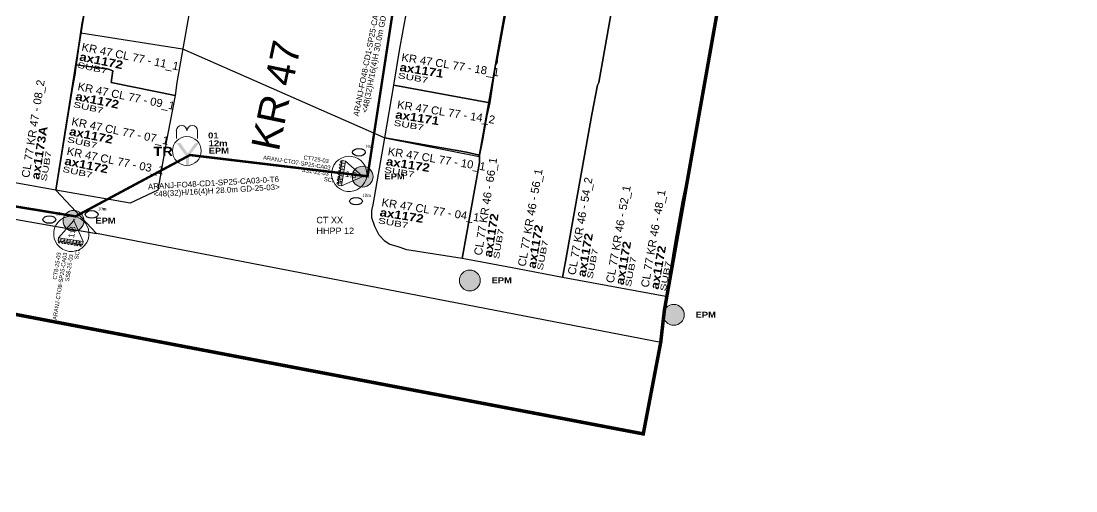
# Model space of a CAD drawing. Header units: inches. Extents: x -75.59 to -67.86, y 4.63 to 13.89.
# Drawn here: x -75.556481 to -75.555756, y 6.270317 to 6.27064 of the extents above; entities that cross this region are included whole.
import ezdxf
from ezdxf.enums import TextEntityAlignment as Align

# ---------------------------------------------------------------- set-up
doc = ezdxf.new("R2010")
doc.units = ezdxf.units.IN
doc.header["$MEASUREMENT"] = 0
doc.linetypes.add('DASHED', pattern=[0.75, 0.5, -0.25])
for name, color, linetype, lineweight in [('CB 48 H AER', 1, 'DASHED', 0), ('CTO POSTE', 10, 'Continuous', 0), ('POSTE EPM', 1, 'Continuous', 20)]:
    doc.layers.add(name, color=color, linetype=linetype, lineweight=lineweight)
for name, color, linetype in [('COBERTURA CTO', 30, 'Continuous'), ('COBERTURA EMPALME', 2, 'Continuous'), ('MALLA VIAL', 250, 'Continuous'), ('MANZANAS', 250, 'Continuous'), ('MARQUILLA F.O 48', 1, 'Continuous'), ('PLACA ZONA ABIERTA', 9, 'Continuous'), ('PREDIOS', 250, 'Continuous'), ('RESERVA F.O 48', 1, 'Continuous')]:
    doc.layers.add(name, color=color, linetype=linetype)
doc.styles.add('ARIAL', font='arial.ttf')
doc.styles.add('ARIAL_BLACK', font='')
doc.styles.add('BOOK', font='BOOKOS.TTF')
doc.styles.add('Legend', font='calibri.ttf')
doc.styles.get("Standard").update_dxf_attribs({"font": 'arial.ttf'})
doc.styles.add('TXT CTO Y SS', font='arial.ttf', dxfattribs={"height": 0.5})
doc.styles.get('ARIAL_BLACK').set_extended_font_data('Arial Black', bold=True)

# ---------------------------------------------------------------- blocks, each defined once
blk = doc.blocks.new('POSTE EPM')
at = {"layer": 'POSTE EPM'}
h = blk.add_hatch(color=256, dxfattribs=at)
h.dxf.hatch_style = 1
h.paths.add_polyline_path([(-0.717, -0.002, 1), (0.718, -0.002, 1)])
blk.add_circle((0.001, -0.002), 0.717, dxfattribs=at)
at = {"layer": 'POSTE EPM', "color": 251, "true_color": 0x545454, "insert": (1.494, 0.211), "char_height": 0.4045, "attachment_point": 1, "style": 'ARIAL_BLACK'}
blk.add_mtext_dynamic_manual_height_columns('EPM', width=1.33938, gutter_width=1, heights=[0], dxfattribs=at)
at = {"layer": 'POSTE EPM', "color": 251, "true_color": 0x545454, "style": 'ARIAL_BLACK'}
for tag, p in [('NO_POSTE', (1.457, 0.854)), ('ALTURA(m)', (1.496, 0.321))]:
    blk.add_attdef(tag, p, '', height=0.405, dxfattribs=at)
at = {"layer": 'POSTE EPM', "color": 251, "true_color": 0x545454, "flags": 1}
for tag, p in [('VANO', (1.489, -0.753)), ('TRANSFORMADOR', (1.494, -1.577)), ('PRIMARIA', (1.489, -1.185)), ('SECUNDARIA', (1.489, -1.97)), ('ILUMINARIA', (1.494, -2.363)), ('TELEVISION', (1.489, -3.148)), ('FIBRA_OPTICA', (1.489, -2.755)), ('TELEFONIA', (1.489, -3.947)), ('DISTANCIA(m)', (1.489, -3.54)), ('DIRECCION', (1.489, -4.34)), ('ATRIBUTO1', (1.489, -4.732)), ('ATRIBUTO2', (1.489, -5.125)), ('ATRIBUTO3', (1.489, -5.517))]:
    blk.add_attdef(tag, p, '', height=0.328, dxfattribs=at)
blk = doc.blocks.new('POSTE EPM TR')
at = {"layer": 'POSTE EPM'}
blk.add_hatch(color=256, dxfattribs=at).paths.add_polyline_path([(-0.067, -1.007), (-0.067, -0.348), (-0.726, 0.547), (-0.453, 0.547), (-0.117, 0.074), (-0.105, 0.062), (-0.092, 0.037), (-0.08, 0.024), (-0.067, 0), (-0.055, -0.013), (-0.042, -0.038), (-0.03, -0.05), (-0.018, -0.075), (-0.005, -0.087), (0.007, -0.1), (0.02, -0.125), (0.032, -0.137), (0.045, -0.162), (0.057, -0.174), (0.057, -0.187), (0.069, -0.162), (0.082, -0.15), (0.094, -0.137), (0.094, -0.112), (0.107, -0.1), (0.119, -0.087), (0.132, -0.063), (0.144, -0.05), (0.156, -0.025), (0.169, -0.013), (0.181, 0.012), (0.206, 0.024), (0.219, 0.049), (0.231, 0.074), (0.243, 0.087), (0.243, 0.087), (0.579, 0.547), (0.84, 0.547), (0.156, -0.348), (0.156, -1.007)])
at = {"layer": 'POSTE EPM', "lineweight": 0}
blk.add_lwpolyline([(0.741, 1.373, 0.999938), (0.007, 1.373, 0.999938), (-0.726, 1.373)], format="xyb", dxfattribs=at)
for points in [[(-0.714, 1.367), (-0.714, 0.845)], [(0.741, 0.845), (0.741, 1.367)]]:
    blk.add_lwpolyline(points, dxfattribs=at)
blk.add_circle((0.001, -0.007), 0.988, dxfattribs=at)
at = {"layer": 'POSTE EPM', "insert": (-2.297, 0.279), "char_height": 0.625, "attachment_point": 1, "style": 'ARIAL_BLACK'}
blk.add_mtext_dynamic_manual_height_columns('TR', width=1.33938, gutter_width=1, heights=[0], dxfattribs=at)
at = {"layer": 'POSTE EPM', "color": 251, "true_color": 0x545454, "insert": (1.494, 0.211), "char_height": 0.4045, "attachment_point": 1, "style": 'ARIAL_BLACK'}
blk.add_mtext_dynamic_manual_height_columns('EPM', width=1.33938, gutter_width=1, heights=[0], dxfattribs=at)
at = {"layer": 'POSTE EPM', "color": 251, "true_color": 0x545454, "style": 'ARIAL_BLACK'}
for tag, p in [('NO_POSTE', (1.457, 0.854)), ('ALTURA(m)', (1.496, 0.321))]:
    blk.add_attdef(tag, p, '', height=0.405, dxfattribs=at)
at = {"layer": 'POSTE EPM', "color": 251, "true_color": 0x545454, "flags": 1}
for tag, p in [('TRANSFORMADOR', (1.494, -1.577)), ('PRIMARIA', (1.489, -1.185)), ('SECUNDARIA', (1.489, -1.97)), ('ILUMINARIA', (1.494, -2.363)), ('TELEVISION', (1.489, -3.148)), ('FIBRA_OPTICA', (1.489, -2.755)), ('TELEFONIA', (1.509, -3.931)), ('DISTANCIA(m)', (1.489, -3.54)), ('DIRECCION', (1.509, -4.323)), ('ATRIBUTO1', (1.489, -4.709)), ('ATRIBUTO2', (1.489, -5.102)), ('ATRIBUTO3', (1.489, -5.494))]:
    blk.add_attdef(tag, p, '', height=0.328, dxfattribs=at)
blk = doc.blocks.new('PLACAS ZONA ABIERTA')
at = {"style": 'Legend'}
blk.add_text('CL 82 KR 79 - 03_3', height=0.00001, rotation=318.5317, dxfattribs=at).set_placement((-0.37, -0.08))
blk.add_attdef('NOMBRE_PREDIO', (0, 1.27), '', height=1.03, dxfattribs=at)
blk.add_attdef('DIRECCION_HHPP', (0, 0), '', height=1)
at = {"color": 215, "true_color": 0xa953a0, "style": 'ARIAL_BLACK'}
blk.add_attdef('CTO_ASOCIADA', (-0.03, -1.26), '', height=1.03, dxfattribs=at)
at = {"color": 4, "width": 0.560951}
blk.add_attdef('SUBCLUSTER', text='', height=0.723, rotation=359.3319, dxfattribs=at).set_placement((-0.09, -2.18), (3.72, -2.23), align=Align.FIT)
at = {"color": 1, "flags": 1}
for tag, rotation, width, p, p2 in [('ATRIBUTO3', 359.661, 0.560841, (0.03, -3.11), (3.21, -3.13)), ('ATRIBUTO1', 359.5618, 0.571131, (4.31, -2.2), (7.55, -2.22))]:
    blk.add_attdef(tag, text='', height=0.723, rotation=rotation, dxfattribs=dict(at, width=width)).set_placement(p, p2, align=Align.FIT)
at = {"color": 1, "width": 0.560951, "flags": 1}
blk.add_attdef('ATRIBUTO2', (7.89, -2.25), '', height=0.723, rotation=359.3319, dxfattribs=at)
blk = doc.blocks.new('*U184')
at = {"layer": 'CTO POSTE', "lineweight": 0}
h = blk.add_hatch(color=256, dxfattribs=at)
h.dxf.hatch_style = 1
edge = h.paths.add_edge_path()
edge.add_arc((-1.166, 0.53), 0.0427, -179.8758, 180.1242, ccw=False)
edge = h.paths.add_edge_path()
edge.add_arc((-1.165, 0.381), 0.0427, -179.8758, 180.1242, ccw=False)
edge = h.paths.add_edge_path()
edge.add_arc((-1.165, 0.242), 0.0427, -179.8758, 180.1242, ccw=False)
edge = h.paths.add_edge_path()
edge.add_arc((-1.165, 0.087), 0.0427, -179.8758, 180.1242, ccw=False)
edge = h.paths.add_edge_path()
edge.add_arc((-1.164, -0.066), 0.0427, -179.8758, 180.1242, ccw=False)
edge = h.paths.add_edge_path()
edge.add_arc((-1.164, -0.213), 0.0427, -179.8758, 180.1242, ccw=False)
edge = h.paths.add_edge_path()
edge.add_arc((-1.164, -0.339), 0.0427, -179.8758, 180.1242, ccw=False)
edge = h.paths.add_edge_path()
edge.add_arc((-1.163, -0.503), 0.0427, -179.8758, 180.1242, ccw=False)
h = blk.add_hatch(color=1, dxfattribs=at)
h.dxf.hatch_style = 1
edge = h.paths.add_edge_path()
edge.add_arc((0.001, 0), 0.0406, -179.8758, 180.1242, ccw=False)
at = {"layer": 'CTO POSTE', "color": 1, "lineweight": 0}
for p, q in [((-0.967, 0.592), (-1.123, 0.592)), ((-1.123, 0.592), (-1.121, -0.591)), ((-1.123, 0.469), (-1.123, 0.592)), ((-0.038, 0.003), (-0.967, 0.592)), ((-0.964, -0.59), (-0.967, 0.592)), ((-0.967, 0.469), (-1.123, 0.469)), ((-0.966, 0.313), (-1.122, 0.313)), ((-0.966, 0.167), (-1.122, 0.166)), ((-0.966, 0.027), (-1.122, 0.027)), ((-0.038, 0.003), (-0.964, -0.59)), ((-0.965, -0.122), (-1.122, -0.123)), ((-0.965, -0.275), (-1.121, -0.276)), ((-0.965, -0.418), (-1.121, -0.419)), ((-1.121, -0.591), (-0.964, -0.59))]:
    blk.add_line(p, q, dxfattribs=at)
for centre in [(-1.166, 0.53), (-1.165, 0.381), (-1.165, 0.241), (-1.165, 0.087), (-1.164, -0.066), (-1.164, -0.213), (-1.164, -0.339), (-1.163, -0.503)]:
    blk.add_circle(centre, 0.0427, dxfattribs=at)
at = {"layer": 'CTO POSTE', "color": 2, "lineweight": 0, "true_color": 0xf1eb1f, "extrusion": (0, 0, -1)}
blk.add_ellipse((-0.69, 0.022), major_axis=(0.447, 0.71), ratio=1, start_param=4.159629210123316, end_param=10.4428145173029, dxfattribs=at)
at = {"layer": 'CTO POSTE', "lineweight": 0, "attachment_point": 3, "rotation": 0.1242}
for s, width, heights, insert, char_height in [('\\pxsm0.95;1\\P2\\P3\\P4\\P5\\P6\\P7\\P8', 27.14383, [118.292], (-1.021, 0.577), 0.09172), ('1:8', 18.56063, [0], (-0.336, 0.147), 0.2799)]:
    blk.add_mtext_dynamic_manual_height_columns(s, width=width, gutter_width=10.755, heights=heights, dxfattribs=dict(at, insert=insert, char_height=char_height))
at = {"layer": 'CTO POSTE', "lineweight": 0, "style": 'TXT CTO Y SS'}
for tag, p in [('NAMECTO', (-2.956, 0.369)), ('OSPCTONAME', (-4.853, 0.073)), ('SSNAME', (-2.955, -0.223))]:
    blk.add_attdef(tag, p, '', height=0.195, rotation=0, dxfattribs=at)
at = {"layer": 'CTO POSTE', "color": 5, "lineweight": 0, "style": 'TXT CTO Y SS'}
blk.add_attdef('SUBCLUSTER', (-1.84, -0.497), '', height=0.195, rotation=0, dxfattribs=at)
at = {"layer": 'CTO POSTE', "color": 5, "lineweight": 0, "style": 'TXT CTO Y SS', "flags": 1}
for tag, p in [('ATRIBUTO1', (-1.875, -0.814)), ('ATRIBUTO2', (-1.875, -1.081)), ('ATRIBUTO3', (-1.875, -1.343))]:
    blk.add_attdef(tag, p, '', height=0.195, rotation=0, dxfattribs=at)
blk = doc.blocks.new('*U353')
at = {"layer": 'CTO POSTE', "lineweight": 0}
h = blk.add_hatch(color=1, dxfattribs=at)
h.dxf.hatch_style = 1
edge = h.paths.add_edge_path()
edge.add_arc((0, 0.001), 0.0406, -89.9634, 270.0366, ccw=False)
h = blk.add_hatch(color=256, dxfattribs=at)
h.dxf.hatch_style = 1
edge = h.paths.add_edge_path()
edge.add_arc((-0.532, -1.165), 0.0427, -89.9634, 270.0366, ccw=False)
edge = h.paths.add_edge_path()
edge.add_arc((-0.383, -1.165), 0.0427, -89.9634, 270.0366, ccw=False)
edge = h.paths.add_edge_path()
edge.add_arc((-0.243, -1.165), 0.0427, -89.9634, 270.0366, ccw=False)
edge = h.paths.add_edge_path()
edge.add_arc((-0.089, -1.165), 0.0427, -89.9634, 270.0366, ccw=False)
edge = h.paths.add_edge_path()
edge.add_arc((0.064, -1.165), 0.0427, -89.9634, 270.0366, ccw=False)
edge = h.paths.add_edge_path()
edge.add_arc((0.211, -1.164), 0.0427, -89.9634, 270.0366, ccw=False)
edge = h.paths.add_edge_path()
edge.add_arc((0.337, -1.164), 0.0427, -89.9634, 270.0366, ccw=False)
edge = h.paths.add_edge_path()
edge.add_arc((0.501, -1.164), 0.0427, -89.9634, 270.0366, ccw=False)
at = {"layer": 'CTO POSTE', "color": 1, "lineweight": 0}
for p, q in [((-0.003, -0.038), (-0.594, -0.966)), ((-0.003, -0.038), (0.589, -0.965)), ((0.589, -0.965), (-0.594, -0.966)), ((-0.594, -0.966), (-0.593, -1.122)), ((-0.471, -0.966), (-0.471, -1.122)), ((-0.314, -0.966), (-0.314, -1.122)), ((-0.168, -0.966), (-0.168, -1.122)), ((-0.029, -0.966), (-0.029, -1.122)), ((0.121, -0.965), (0.121, -1.122)), ((0.274, -0.965), (0.274, -1.122)), ((0.417, -0.965), (0.417, -1.122)), ((0.589, -1.121), (0.589, -0.965)), ((-0.593, -1.122), (0.589, -1.121)), ((-0.471, -1.122), (-0.593, -1.122))]:
    blk.add_line(p, q, dxfattribs=at)
for centre in [(-0.532, -1.165), (-0.382, -1.165), (-0.243, -1.165), (-0.089, -1.165), (0.065, -1.165), (0.212, -1.164), (0.338, -1.164), (0.501, -1.164)]:
    blk.add_circle(centre, 0.0427, dxfattribs=at)
at = {"layer": 'CTO POSTE', "color": 2, "lineweight": 0, "true_color": 0xf1eb1f, "extrusion": (0, 0, -1)}
blk.add_ellipse((-0.023, -0.69), major_axis=(-0.71, 0.448), ratio=1, start_param=4.159629210123316, end_param=10.4428145173029, dxfattribs=at)
at = {"layer": 'CTO POSTE', "lineweight": 0, "attachment_point": 3, "rotation": 90.0366}
for s, width, heights, insert, char_height in [('1:8', 18.56063, [0], (-0.147, -0.336), 0.2799), ('\\pxsm0.95;1\\P2\\P3\\P4\\P5\\P6\\P7\\P8', 27.14383, [118.292], (-0.579, -1.02), 0.09172)]:
    blk.add_mtext_dynamic_manual_height_columns(s, width=width, gutter_width=10.755, heights=heights, dxfattribs=dict(at, insert=insert, char_height=char_height))
at = {"layer": 'CTO POSTE', "color": 5, "lineweight": 0, "style": 'TXT CTO Y SS'}
blk.add_attdef('SUBCLUSTER', (0.494, -1.841), '', height=0.195, rotation=89.9123, dxfattribs=at)
at = {"layer": 'CTO POSTE', "color": 5, "lineweight": 0, "style": 'TXT CTO Y SS', "flags": 1}
for tag, p in [('ATRIBUTO1', (0.812, -1.876)), ('ATRIBUTO2', (1.078, -1.876)), ('ATRIBUTO3', (1.34, -1.877))]:
    blk.add_attdef(tag, p, '', height=0.195, rotation=89.9123, dxfattribs=at)
at = {"layer": 'CTO POSTE', "lineweight": 0, "style": 'TXT CTO Y SS'}
for tag, p in [('NAMECTO', (-0.373, -2.955)), ('SSNAME', (0.218, -2.955)), ('OSPCTONAME', (-0.081, -4.853))]:
    blk.add_attdef(tag, p, '', height=0.195, rotation=89.9123, dxfattribs=at)
blk = doc.blocks.new('*U532')
at = {"layer": 'MARQUILLA F.O 48', "style": 'ARIAL', "oblique": 0}
for tag, p in [('IDENTIFICACIONCABLEFIBRA', (0.09, 0.54)), ('CAPACIDADFIBRA', (0.43, -0.49))]:
    blk.add_attdef(tag, text='', height=0.698, dxfattribs=at).set_placement(p, align=Align.MIDDLE)
blk = doc.blocks.new('*U535')
at = {"layer": 'RESERVA F.O 48', "linetype": 'ByBlock', "lineweight": 30}
blk.add_ellipse((0, 0), major_axis=(1.16, 0), ratio=0.587309, dxfattribs=at)
at = {"layer": 'RESERVA F.O 48', "lineweight": 0, "style": 'BOOK'}
blk.add_attdef('RESERVA', (1.13, 0.76), '', height=0.573, rotation=0.039, dxfattribs=at)

msp = doc.modelspace()

# ---------------------------------------------------------------- linework, layer by layer
at = {"layer": 'CB 48 H AER', "linetype": 'DASHED', "ltscale": 1e-05, "const_width": 0.00000166}
msp.add_lwpolyline([(-75.55597539, 6.27137476), (-75.55599986, 6.27132394), (-75.55610287, 6.27133855), (-75.55611113, 6.2712833), (-75.55613816, 6.27113279), (-75.55616298, 6.27098394), (-75.55621007, 6.27074815), (-75.55624296, 6.27053355), (-75.55636491, 6.27054813), (-75.5564435, 6.27050601), (-75.5567014, 6.27054838), (-75.5568447, 6.27057879)], dxfattribs=at)
at = {"layer": 'COBERTURA CTO'}
for points in [[(-75.556457, 6.270524), (-75.55644, 6.270632), (-75.55636997, 6.27062098), (-75.556231, 6.27056), (-75.55616619, 6.27054704), (-75.556136, 6.270717), (-75.55606506, 6.2707037), (-75.55604578, 6.27081613), (-75.555975, 6.270803), (-75.556038, 6.270451), (-75.55604158, 6.27041947), (-75.55642905, 6.27049432)], [(-75.556136, 6.270717), (-75.55620216, 6.27072803), (-75.55634752, 6.27075427), (-75.556564, 6.2707945), (-75.556568, 6.270773), (-75.55671, 6.270798), (-75.556721, 6.270719), (-75.556434, 6.270667), (-75.55644, 6.270632), (-75.55636997, 6.27062098), (-75.556231, 6.27056), (-75.55616619, 6.27054704)], [(-75.55665, 6.270559), (-75.556655, 6.27053376), (-75.55642905, 6.27049432), (-75.556457, 6.270524), (-75.556434, 6.270667), (-75.55662701, 6.27070197)]]:
    msp.add_lwpolyline(points, close=True, dxfattribs=at)
at = {"layer": 'COBERTURA EMPALME', "color": 5, "lineweight": 211, "const_width": 0.0000024}
msp.add_lwpolyline([(-75.55711143, 6.27247244), (-75.55656589, 6.27238908), (-75.5558781, 6.27227982), (-75.55590792, 6.27209798), (-75.555739, 6.272073), (-75.555755, 6.272002), (-75.55562191, 6.27198113), (-75.555646, 6.271833), (-75.555678, 6.271838), (-75.55568904, 6.27176474), (-75.55587248, 6.27179612), (-75.555933, 6.271433), (-75.555946, 6.2713), (-75.555959, 6.271228), (-75.55576508, 6.27119401), (-75.55582701, 6.27084595), (-75.555894, 6.270858), (-75.555906, 6.270791), (-75.555975, 6.270803), (-75.55603909, 6.27044142), (-75.55604158, 6.27041947), (-75.55605357, 6.27035662), (-75.55734351, 6.27060209)], dxfattribs=at)
at = {"layer": 'MANZANAS'}
msp.add_polyline3d([(-75.556278, 6.271133, 0), (-75.556291, 6.271065, 0), (-75.556304, 6.270991, 0), (-75.55631, 6.270965, 0), (-75.556312, 6.27095, 0), (-75.556317, 6.270922, 0), (-75.556326, 6.270878, 0), (-75.556328, 6.270865, 0), (-75.556335, 6.270821, 0), (-75.556338, 6.270807, 0), (-75.556351, 6.270735, 0), (-75.556364, 6.270655, 0), (-75.556374, 6.270598, 0), (-75.556375, 6.270589, 0), (-75.556381, 6.270558, 0), (-75.556387, 6.270524, 0), (-75.556406, 6.270515, 0), (-75.556457, 6.270524, 0), (-75.556507, 6.270533, 0)], dxfattribs=at)
at = {"layer": 'PREDIOS'}
for points in [[(-75.556032, 6.270489, 0), (-75.556038, 6.270451, 0), (-75.556109, 6.270464, 0), (-75.556107, 6.270475, 0), (-75.556089, 6.270576, 0), (-75.556085, 6.270596, 0), (-75.556084, 6.270598, 0), (-75.556077, 6.270638, 0), (-75.556071, 6.270672, 0), (-75.556065, 6.270704, 0), (-75.556045, 6.270816, 0), (-75.55603, 6.270813, 0), (-75.555975, 6.270803, 0), (-75.555995, 6.270694, 0), (-75.556002, 6.270651, 0), (-75.556008, 6.27062, 0), (-75.556011, 6.270601, 0), (-75.556011, 6.270599, 0), (-75.556022, 6.27054, 0), (-75.556027, 6.270516, 0), (-75.556032, 6.270489, 0)], [(-75.556107, 6.270475, 0), (-75.556109, 6.270464, 0), (-75.55614, 6.27047, 0), (-75.556178, 6.270477, 0), (-75.556166, 6.270543, 0), (-75.556166, 6.270548, 0), (-75.556164, 6.270558, 0), (-75.556161, 6.270575, 0), (-75.556159, 6.270584, 0), (-75.556155, 6.27061, 0), (-75.556154, 6.270612, 0), (-75.556154, 6.270614, 0), (-75.556145, 6.270663, 0), (-75.556139, 6.270702, 0), (-75.556136, 6.270717, 0), (-75.556082, 6.270707, 0), (-75.556065, 6.270704, 0), (-75.556071, 6.270672, 0), (-75.556077, 6.270638, 0), (-75.556084, 6.270598, 0), (-75.556085, 6.270596, 0), (-75.556089, 6.270576, 0), (-75.556107, 6.270475, 0)], [(-75.556446, 6.270592, 0), (-75.556457, 6.270524, 0), (-75.556507, 6.270533, 0), (-75.556506, 6.27054, 0), (-75.556498, 6.270584, 0), (-75.556495, 6.270599, 0), (-75.556494, 6.270606, 0), (-75.556492, 6.27062, 0), (-75.556491, 6.270622, 0), (-75.556486, 6.270653, 0), (-75.556482, 6.270676, 0), (-75.55647, 6.270674, 0), (-75.556453, 6.270671, 0), (-75.556434, 6.270667, 0), (-75.556438, 6.270643, 0), (-75.556439, 6.270639, 0), (-75.556441, 6.270625, 0), (-75.556442, 6.270618, 0), (-75.556443, 6.27061, 0), (-75.556444, 6.270603, 0), (-75.556446, 6.270592, 0)], [(-75.556155, 6.27061, 0), (-75.556159, 6.270584, 0), (-75.556225, 6.270596, 0), (-75.556221, 6.27062, 0), (-75.556211, 6.270675, 0), (-75.556145, 6.270663, 0), (-75.556154, 6.270614, 0), (-75.556154, 6.270612, 0), (-75.556155, 6.27061, 0)], [(-75.556374, 6.270598, 0), (-75.556375, 6.270589, 0), (-75.556419, 6.270598, 0), (-75.556418, 6.270606, 0), (-75.556421, 6.270607, 0), (-75.556443, 6.27061, 0), (-75.556442, 6.270618, 0), (-75.556441, 6.270625, 0), (-75.556439, 6.270639, 0), (-75.556438, 6.270643, 0), (-75.556434, 6.270667, 0), (-75.556411, 6.270663, 0), (-75.556364, 6.270655, 0), (-75.556374, 6.270598, 0)], [(-75.556387, 6.270524, 0), (-75.556406, 6.270515, 0), (-75.556457, 6.270524, 0), (-75.556446, 6.270592, 0), (-75.556444, 6.270603, 0), (-75.556443, 6.27061, 0), (-75.556421, 6.270607, 0), (-75.556418, 6.270606, 0), (-75.556419, 6.270598, 0), (-75.556375, 6.270589, 0), (-75.556381, 6.270558, 0), (-75.556387, 6.270524, 0)], [(-75.556164, 6.270558, 0), (-75.556166, 6.270548, 0), (-75.556175, 6.27055, 0), (-75.556231, 6.27056, 0), (-75.556225, 6.270596, 0), (-75.556159, 6.270584, 0), (-75.556161, 6.270575, 0), (-75.556164, 6.270558, 0)], [(-75.556166, 6.270543, 0), (-75.556178, 6.270477, 0), (-75.556216, 6.270483, 0), (-75.556222, 6.270485, 0), (-75.556228, 6.270487, 0), (-75.556231, 6.270489, 0), (-75.556235, 6.270493, 0), (-75.556238, 6.270499, 0), (-75.55624, 6.270505, 0), (-75.55624, 6.27051, 0), (-75.556239, 6.270514, 0), (-75.556231, 6.27056, 0), (-75.556175, 6.27055, 0), (-75.556166, 6.270548, 0), (-75.556166, 6.270543, 0)]]:
    msp.add_polyline3d(points, close=True, dxfattribs=at)

# ---------------------------------------------------------------- block references
at = {"layer": 'CTO POSTE', "xscale": 1.444706489873691e-05, "yscale": 1.444706489873691e-05, "zscale": 1.444706489873691e-05, "rotation": 351.1430393450123}
for name, p, values in [('*U184', (-75.55624573, 6.27053332), {'OSPCTONAME': 'ARANJ-CTO7-SP25-CA03', 'NAMECTO': 'CT725-03', 'SSNAME': 'SS1-22-03', 'SUBCLUSTER': 'SCL 15'}), ('*U353', (-75.55644456, 6.2705038), {'OSPCTONAME': 'ARANJ-CTO8-SP25-CA03', 'NAMECTO': 'CT8-25-03', 'SSNAME': 'SS8-25-03', 'SUBCLUSTER': 'SCL 15'})]:
    msp.add_blockref(name, p, dxfattribs=at).add_auto_attribs(values)
at = {"layer": 'MARQUILLA F.O 48', "ltscale": 1e-05, "xscale": 5.620018180611498e-06, "yscale": 5.620018180611498e-06, "zscale": 5.620018180611498e-06}
for p, rotation, values in [((-75.55623944, 6.27061792), 78.8956484346311, {'IDENTIFICACIONCABLEFIBRA': 'ARANJ-FO48-CD1-SP25-CA03-0-T5', 'CAPACIDADFIBRA': '<48(32)H/16(4)H 30.0m GD-25-03>'}), ((-75.55634915, 6.27052593), 3.298206784988838, {'IDENTIFICACIONCABLEFIBRA': 'ARANJ-FO48-CD1-SP25-CA03-0-T6', 'CAPACIDADFIBRA': '<48(32)H/16(4)H 28.0m GD-25-03>'})]:
    msp.add_blockref('*U532', p, dxfattribs=dict(at, rotation=rotation)).add_auto_attribs(values)
at = {"layer": 'PLACA ZONA ABIERTA'}
ref = msp.add_blockref('PLACAS ZONA ABIERTA', (-75.55643973, 6.27061991), dxfattribs=dict(at, xscale=5.500000000000001e-06, yscale=5.500000000000001e-06, zscale=5.500000000000001e-06, rotation=348.3838897462729))
ref.add_attrib('DIRECCION_HHPP', 'KR 47 CL 77 - 11_1', (-75.55643973, 6.27061991), dxfattribs={"layer": '0', "height": 0.0000055, "rotation": 348.38389})
ref.add_attrib('CTO_ASOCIADA', 'ax1172', (-75.55644128, 6.27061313), dxfattribs={"layer": '0', "color": 215, "true_color": 0xa953a0, "height": 0.000005682, "rotation": 348.38389, "style": 'ARIAL_BLACK'})
ref.add_attrib('SUBCLUSTER', 'SUB7', dxfattribs={"layer": '0', "color": 4, "height": 0.000003977, "rotation": 347.71576, "width": 1.443794}).set_placement((-75.55644263, 6.27060826), (-75.55642215, 6.2706038), align=Align.FIT)
ref = msp.add_blockref('PLACAS ZONA ABIERTA', (-75.55621997, 6.27061274), dxfattribs=dict(at, xscale=5.500000000000011e-06, yscale=5.500000000000011e-06, zscale=5.500000000000011e-06, rotation=350.9350583916992))
ref.add_attrib('DIRECCION_HHPP', 'KR 47 CL 77 - 18_1', (-75.55621997, 6.27061274), dxfattribs={"layer": '0', "height": 0.0000055, "rotation": 350.93506})
ref.add_attrib('CTO_ASOCIADA', 'ax1171', (-75.55622122, 6.2706059), dxfattribs={"layer": '0', "color": 215, "true_color": 0xa953a0, "height": 0.000005682, "rotation": 350.93506, "style": 'ARIAL_BLACK'})
ref.add_attrib('SUBCLUSTER', 'SUB7', dxfattribs={"layer": '0', "color": 4, "height": 0.000003977, "rotation": 350.26693, "width": 1.443794}).set_placement((-75.55622235, 6.27060098), (-75.5562017, 6.27059743), align=Align.FIT)
ref = msp.add_blockref('PLACAS ZONA ABIERTA', (-75.55647531, 6.27053222), dxfattribs=dict(at, xscale=5.5e-06, yscale=5.5e-06, zscale=5.5e-06, rotation=81))
ref.add_attrib('DIRECCION_HHPP', 'CL 77 KR 47 - 08_2', (-75.55647531, 6.27053222), dxfattribs={"layer": '0', "height": 0.0000055, "rotation": 81})
ref.add_attrib('CTO_ASOCIADA', 'ax1173A', (-75.55646847, 6.27053098), dxfattribs={"layer": '0', "color": 215, "true_color": 0xa953a0, "height": 0.000005682, "rotation": 81, "style": 'ARIAL_BLACK'})
ref.add_attrib('SUBCLUSTER', 'SUB7', dxfattribs={"layer": '0', "color": 4, "height": 0.000003977, "rotation": 80.33187, "width": 1.443794}).set_placement((-75.55646354, 6.27052985), (-75.55646002, 6.27055051), align=Align.FIT)
ref = msp.add_blockref('PLACAS ZONA ABIERTA', (-75.55644248, 6.27059274), dxfattribs=dict(at, xscale=5.500000000000001e-06, yscale=5.500000000000001e-06, zscale=5.500000000000001e-06, rotation=348.3838897462729))
ref.add_attrib('DIRECCION_HHPP', 'KR 47 CL 77 - 09_1', (-75.55644248, 6.27059274), dxfattribs={"layer": '0', "height": 0.0000055, "rotation": 348.38389})
ref.add_attrib('CTO_ASOCIADA', 'ax1172', (-75.55644403, 6.27058597), dxfattribs={"layer": '0', "color": 215, "true_color": 0xa953a0, "height": 0.000005682, "rotation": 348.38389, "style": 'ARIAL_BLACK'})
ref.add_attrib('SUBCLUSTER', 'SUB7', dxfattribs={"layer": '0', "color": 4, "height": 0.000003977, "rotation": 347.71576, "width": 1.443794}).set_placement((-75.55644538, 6.27058109), (-75.5564249, 6.27057663), align=Align.FIT)
ref = msp.add_blockref('PLACAS ZONA ABIERTA', (-75.55622294, 6.27058022), dxfattribs=dict(at, xscale=5.500000000000011e-06, yscale=5.500000000000011e-06, zscale=5.500000000000011e-06, rotation=350.9350583916992))
ref.add_attrib('DIRECCION_HHPP', 'KR 47 CL 77 - 14_2', (-75.55622294, 6.27058022), dxfattribs={"layer": '0', "height": 0.0000055, "rotation": 350.93506})
ref.add_attrib('CTO_ASOCIADA', 'ax1171', (-75.55622418, 6.27057338), dxfattribs={"layer": '0', "color": 215, "true_color": 0xa953a0, "height": 0.000005682, "rotation": 350.93506, "style": 'ARIAL_BLACK'})
ref.add_attrib('SUBCLUSTER', 'SUB7', dxfattribs={"layer": '0', "color": 4, "height": 0.000003977, "rotation": 350.26693, "width": 1.443794}).set_placement((-75.55622531, 6.27056845), (-75.55620466, 6.27056491), align=Align.FIT)
ref = msp.add_blockref('PLACAS ZONA ABIERTA', (-75.55644668, 6.2705687), dxfattribs=dict(at, xscale=5.500000000000001e-06, yscale=5.500000000000001e-06, zscale=5.500000000000001e-06, rotation=348.3838897462729))
ref.add_attrib('DIRECCION_HHPP', 'KR 47 CL 77 - 07_1', (-75.55644668, 6.2705687), dxfattribs={"layer": '0', "height": 0.0000055, "rotation": 348.38389})
ref.add_attrib('CTO_ASOCIADA', 'ax1172', (-75.55644823, 6.27056192), dxfattribs={"layer": '0', "color": 215, "true_color": 0xa953a0, "height": 0.000005682, "rotation": 348.38389, "style": 'ARIAL_BLACK'})
ref.add_attrib('SUBCLUSTER', 'SUB7', dxfattribs={"layer": '0', "color": 4, "height": 0.000003977, "rotation": 347.71576, "width": 1.443794}).set_placement((-75.55644958, 6.27055704), (-75.5564291, 6.27055259), align=Align.FIT)
ref = msp.add_blockref('PLACAS ZONA ABIERTA', (-75.55644994, 6.27054836), dxfattribs=dict(at, xscale=5.500000000000001e-06, yscale=5.500000000000001e-06, zscale=5.500000000000001e-06, rotation=348.3838897462729))
ref.add_attrib('DIRECCION_HHPP', 'KR 47 CL 77 - 03_1', (-75.55644994, 6.27054836), dxfattribs={"layer": '0', "height": 0.0000055, "rotation": 348.38389})
ref.add_attrib('CTO_ASOCIADA', 'ax1172', (-75.55645149, 6.27054158), dxfattribs={"layer": '0', "color": 215, "true_color": 0xa953a0, "height": 0.000005682, "rotation": 348.38389, "style": 'ARIAL_BLACK'})
ref.add_attrib('SUBCLUSTER', 'SUB7', dxfattribs={"layer": '0', "color": 4, "height": 0.000003977, "rotation": 347.71576, "width": 1.443794}).set_placement((-75.55645284, 6.27053671), (-75.55643237, 6.27053225), align=Align.FIT)
ref = msp.add_blockref('PLACAS ZONA ABIERTA', (-75.55622936, 6.27054804), dxfattribs=dict(at, xscale=5.500000000000011e-06, yscale=5.500000000000011e-06, zscale=5.500000000000011e-06, rotation=350.9350583916992))
ref.add_attrib('DIRECCION_HHPP', 'KR 47 CL 77 - 10_1', (-75.55622936, 6.27054804), dxfattribs={"layer": '0', "height": 0.0000055, "rotation": 350.93506})
ref.add_attrib('CTO_ASOCIADA', 'ax1172', (-75.55623061, 6.2705412), dxfattribs={"layer": '0', "color": 215, "true_color": 0xa953a0, "height": 0.000005682, "rotation": 350.93506, "style": 'ARIAL_BLACK'})
ref.add_attrib('SUBCLUSTER', 'SUB7', dxfattribs={"layer": '0', "color": 4, "height": 0.000003977, "rotation": 350.26693, "width": 1.443794}).set_placement((-75.55623174, 6.27053627), (-75.55621108, 6.27053273), align=Align.FIT)
ref = msp.add_blockref('PLACAS ZONA ABIERTA', (-75.55616449, 6.27047885), dxfattribs=dict(at, xscale=5.5e-06, yscale=5.5e-06, zscale=5.5e-06, rotation=81))
ref.add_attrib('DIRECCION_HHPP', 'CL 77 KR 46 - 66_1', (-75.55616449, 6.27047885), dxfattribs={"layer": '0', "height": 0.0000055, "rotation": 81})
ref.add_attrib('CTO_ASOCIADA', 'ax1172', (-75.55615764, 6.27047761), dxfattribs={"layer": '0', "color": 215, "true_color": 0xa953a0, "height": 0.000005682, "rotation": 81, "style": 'ARIAL_BLACK'})
ref.add_attrib('SUBCLUSTER', 'SUB7', dxfattribs={"layer": '0', "color": 4, "height": 0.000003977, "rotation": 80.33187, "width": 1.443794}).set_placement((-75.55615271, 6.27047648), (-75.55614919, 6.27049714), align=Align.FIT)
ref = msp.add_blockref('PLACAS ZONA ABIERTA', (-75.55613445, 6.27047123), dxfattribs=dict(at, xscale=5.5e-06, yscale=5.5e-06, zscale=5.5e-06, rotation=80))
ref.add_attrib('DIRECCION_HHPP', 'CL 77 KR 46 - 56_1', (-75.55613445, 6.27047123), dxfattribs={"layer": '0', "height": 0.0000055, "rotation": 80})
ref.add_attrib('CTO_ASOCIADA', 'ax1172', (-75.55612763, 6.27046987), dxfattribs={"layer": '0', "color": 215, "true_color": 0xa953a0, "height": 0.000005682, "rotation": 80, "style": 'ARIAL_BLACK'})
ref.add_attrib('SUBCLUSTER', 'SUB7', dxfattribs={"layer": '0', "color": 4, "height": 0.000003977, "rotation": 79.33187, "width": 1.443794}).set_placement((-75.55612272, 6.27046866), (-75.55611884, 6.27048926), align=Align.FIT)
ref = msp.add_blockref('PLACAS ZONA ABIERTA', (-75.55610016, 6.27046543), dxfattribs=dict(at, xscale=5.5e-06, yscale=5.5e-06, zscale=5.5e-06, rotation=80))
ref.add_attrib('DIRECCION_HHPP', 'CL 77 KR 46 - 54_2', (-75.55610016, 6.27046543), dxfattribs={"layer": '0', "height": 0.0000055, "rotation": 80})
ref.add_attrib('CTO_ASOCIADA', 'ax1172', (-75.55609334, 6.27046407), dxfattribs={"layer": '0', "color": 215, "true_color": 0xa953a0, "height": 0.000005682, "rotation": 80, "style": 'ARIAL_BLACK'})
ref.add_attrib('SUBCLUSTER', 'SUB7', dxfattribs={"layer": '0', "color": 4, "height": 0.000003977, "rotation": 79.33187, "width": 1.443794}).set_placement((-75.55608843, 6.27046286), (-75.55608455, 6.27048346), align=Align.FIT)
ref = msp.add_blockref('PLACAS ZONA ABIERTA', (-75.5560739, 6.27045989), dxfattribs=dict(at, xscale=5.5e-06, yscale=5.5e-06, zscale=5.5e-06, rotation=80))
ref.add_attrib('DIRECCION_HHPP', 'CL 77 KR 46 - 52_1', (-75.5560739, 6.27045989), dxfattribs={"layer": '0', "height": 0.0000055, "rotation": 80})
ref.add_attrib('CTO_ASOCIADA', 'ax1172', (-75.55606708, 6.27045853), dxfattribs={"layer": '0', "color": 215, "true_color": 0xa953a0, "height": 0.000005682, "rotation": 80, "style": 'ARIAL_BLACK'})
ref.add_attrib('SUBCLUSTER', 'SUB7', dxfattribs={"layer": '0', "color": 4, "height": 0.000003977, "rotation": 79.33187, "width": 1.443794}).set_placement((-75.55606217, 6.27045732), (-75.55605829, 6.27047792), align=Align.FIT)
ref = msp.add_blockref('PLACAS ZONA ABIERTA', (-75.55623363, 6.27051307), dxfattribs=dict(at, xscale=5.500000000000011e-06, yscale=5.500000000000011e-06, zscale=5.500000000000011e-06, rotation=350.9350583916992))
ref.add_attrib('DIRECCION_HHPP', 'KR 47 CL 77 - 04_1', (-75.55623363, 6.27051307), dxfattribs={"layer": '0', "height": 0.0000055, "rotation": 350.93506})
ref.add_attrib('CTO_ASOCIADA', 'ax1172', (-75.55623488, 6.27050623), dxfattribs={"layer": '0', "color": 215, "true_color": 0xa953a0, "height": 0.000005682, "rotation": 350.93506, "style": 'ARIAL_BLACK'})
ref.add_attrib('SUBCLUSTER', 'SUB7', dxfattribs={"layer": '0', "color": 4, "height": 0.000003977, "rotation": 350.26693, "width": 1.443794}).set_placement((-75.55623601, 6.2705013), (-75.55621535, 6.27049776), align=Align.FIT)
ref = msp.add_blockref('PLACAS ZONA ABIERTA', (-75.55604994, 6.27045686), dxfattribs=dict(at, xscale=5.5e-06, yscale=5.5e-06, zscale=5.5e-06, rotation=80))
ref.add_attrib('DIRECCION_HHPP', 'CL 77 KR 46 - 48_1', (-75.55604994, 6.27045686), dxfattribs={"layer": '0', "height": 0.0000055, "rotation": 80})
ref.add_attrib('CTO_ASOCIADA', 'ax1172', (-75.55604312, 6.2704555), dxfattribs={"layer": '0', "color": 215, "true_color": 0xa953a0, "height": 0.000005682, "rotation": 80, "style": 'ARIAL_BLACK'})
ref.add_attrib('SUBCLUSTER', 'SUB7', dxfattribs={"layer": '0', "color": 4, "height": 0.000003977, "rotation": 79.33187, "width": 1.443794}).set_placement((-75.55603821, 6.27045429), (-75.55603433, 6.27047488), align=Align.FIT)
at = {"layer": 'POSTE EPM', "xscale": 1.000000000295132e-05, "yscale": 1.000000000295132e-05, "zscale": 1.000000000295132e-05}
msp.add_blockref('POSTE EPM TR', (-75.55636707, 6.27055099), dxfattribs=at).add_auto_attribs({'NO_POSTE': '01', 'ALTURA(m)': '12m'})
for p in [(-75.55624636, 6.27053331), (-75.55644491, 6.27050297), (-75.55617272, 6.27046202), (-75.5560326, 6.27043839)]:
    msp.add_blockref('POSTE EPM', p, dxfattribs=at)
at = {"layer": 'RESERVA F.O 48', "xscale": 3.81e-06, "yscale": 3.81e-06, "zscale": 3.81e-06}
for p in [(-75.55624891, 6.27055005), (-75.55625087, 6.27051645), (-75.55643248, 6.27050736), (-75.5564615, 6.27050383)]:
    msp.add_blockref('*U535', p, dxfattribs=at).add_auto_attribs({'RESERVA': '10m'})

# ---------------------------------------------------------------- texts
at = {"layer": 'COBERTURA CTO', "insert": (-75.55627812, 6.27050568), "char_height": 0.0000044482, "attachment_point": 1, "rotation": 0.09285}
msp.add_mtext_dynamic_manual_height_columns('\\pxt1;CT XX\\P\\ptz;HHPP 12', width=0.0000426302, gutter_width=0.00002224, heights=[0.00003005], dxfattribs=at)
at = {"layer": 'MALLA VIAL'}
msp.add_text('KR 47', height=0.000019522, rotation=78.2, dxfattribs=at).set_placement((-75.556304, 6.27055))

doc.saveas('drawing.dxf')
